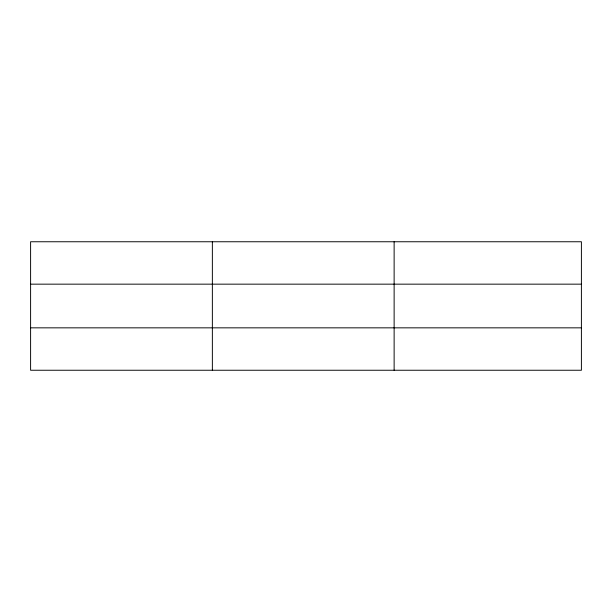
<?xml version="1.0" encoding="UTF-8"?>
<svg xmlns="http://www.w3.org/2000/svg" width="612" height="612" viewBox="0 0 612 612"><rect width="100%" height="100%" fill="white"/><g stroke="black" fill="none" stroke-linecap="round" stroke-linejoin="round"><path stroke-width="0.92" d="M212.364 370.245L212.364 241.755M394.128 370.245L394.128 241.755M581.4 284.159L581.4 241.755L30.6 241.755L30.6 370.245L581.4 370.245L581.4 284.159L30.6 284.159M30.6 327.841L581.4 327.841"/></g></svg>
